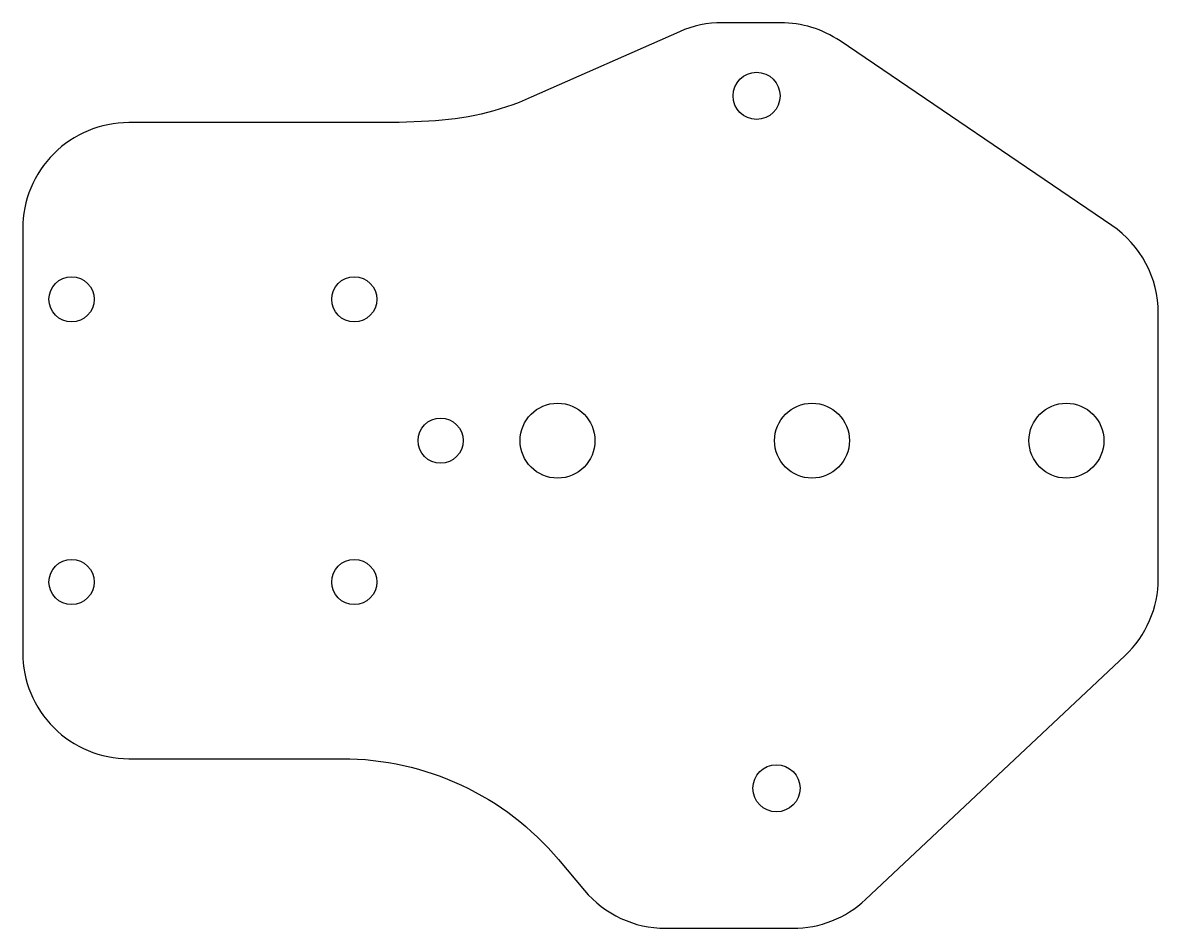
# Model space of a CAD drawing. Header units: millimetres. Extents: x -430.5 to -350.1, y 321.5 to 385.6.
import ezdxf

# ---------------------------------------------------------------- set-up
doc = ezdxf.new("R2010")
doc.units = ezdxf.units.MM
doc.layers.get('0').update_dxf_attribs({"linetype": 'CONTINUOUS'})

msp = doc.modelspace()

# ---------------------------------------------------------------- linework, layer by layer
msp.add_lwpolyline([(-407.868, 333.5, -0.221695), (-392.547, 326.356), (-390.721, 324.179, 0.221695), (-384.976, 321.5), (-375.971, 321.5, 0.190857), (-370.835, 323.535), (-352.486, 340.779, 0.206993), (-350.122, 346.244), (-350.122, 365.026, 0.248588), (-353.411, 371.232), (-372.635, 384.277, 0.150163), (-376.846, 385.571), (-380.959, 385.571, 0.104407), (-383.99, 384.931), (-394.482, 380.294, -0.093855), (-401.73, 378.605), (-403.824, 378.517, -0.010449), (-404.66, 378.5), (-422.958, 378.5, 0.414214), (-430.458, 371), (-430.458, 341, 0.414214), (-422.958, 333.5)], format="xyb", close=True)
for centre, radius in [((-378.542, 380.396), 1.666), ((-427, 366), 1.6), ((-407, 366), 1.6), ((-392.622, 356), 2.65), ((-374.622, 356), 2.65), ((-356.622, 356), 2.65), ((-400.892, 356), 1.6), ((-427, 346), 1.6), ((-407, 346), 1.6), ((-377.132, 331.406), 1.666)]:
    msp.add_circle(centre, radius)

doc.saveas('drawing.dxf')
